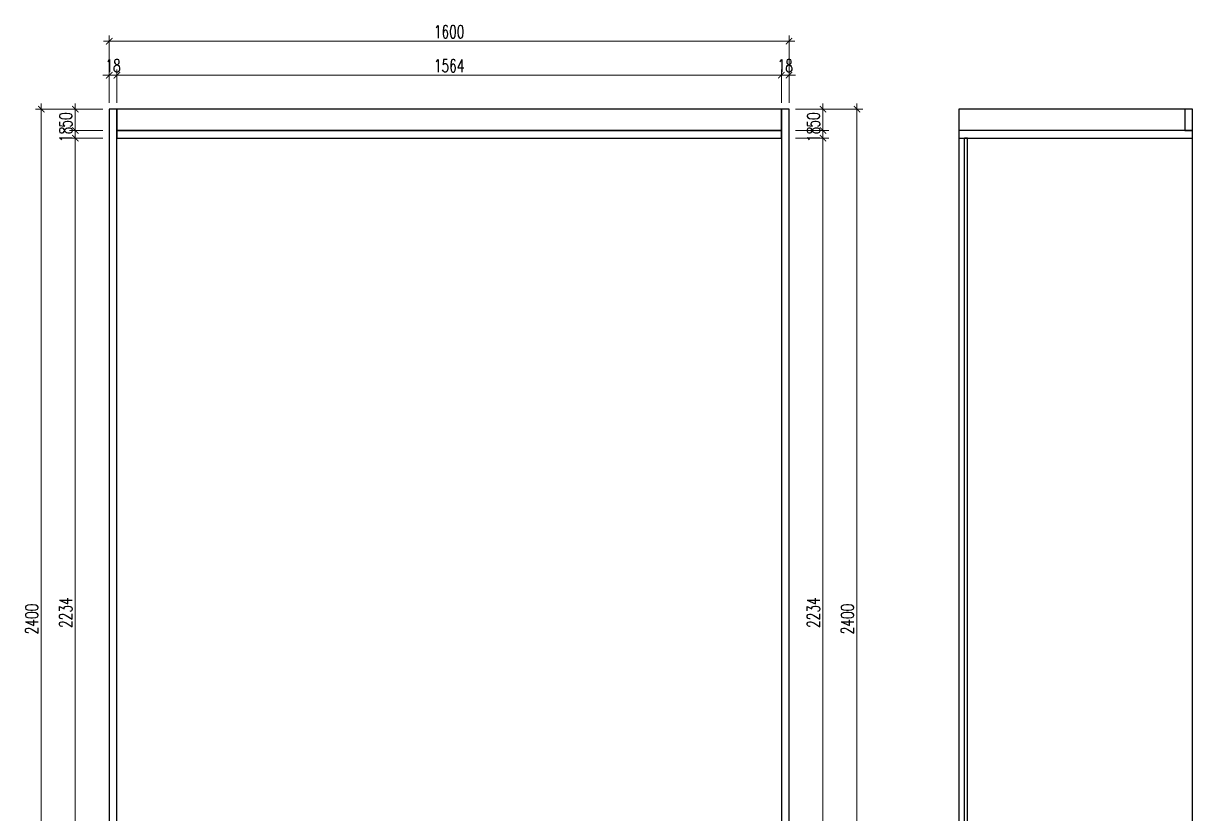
# Model space of a CAD drawing. Header units: millimetres. Extents: x 0 to 4518, y -1038 to 4047.
# Drawn here: x 1538 to 4291, y 2187 to 4047 of the extents above; entities that cross this region are included whole.
import ezdxf

# ---------------------------------------------------------------- set-up
doc = ezdxf.new("R2010")
doc.units = ezdxf.units.MM
doc.linetypes.add('HIDDEN', pattern=[0.375, 0.25, -0.125])
for name, color, linetype in [('0-标注', 7, 'Continuous'), ('五金虚线', 8, 'Continuous'), ('柜体结构', 7, 'Continuous')]:
    doc.layers.add(name, color=color, linetype=linetype)
doc.styles.add('DIMTEXT', font='simplex.shx', dxfattribs={"width": 0.7, "bigfont": 'gbcbig.shx'})
doc.dimstyles.new('雷神标注2', dxfattribs={"dimscale": 15, "dimtxt": 2, "dimasz": 1, "dimexe": 0.9, "dimexo": 1, "dimgap": 0.5, "dimtad": 1, "dimdec": 0, "dimzin": 13, "dimdsep": 46, "dimtxsty": 'DIMTEXT', "dimblk1": 'ARCHTICK', "dimblk2": 'ARCHTICK', "dimsah": 1, "dimcen": 2, "dimdle": 0.9, "dimclrd": 1, "dimclre": 1, "dimclrt": 1, "dimadec": 1, "dimazin": 0, "dimtfac": 1, "dimtdec": 0, "dimtix": 1, "dimtmove": 1, "dimatfit": 3, "dimfxl": 5, "dimfxlon": 1, "dimtolj": 1, "dimtzin": 13, "dimlwd": 5, "dimlwe": 5, "dimarcsym": 0})

# ---------------------------------------------------------------- blocks, each defined once
blk = doc.blocks.new('_ARCHTICK')
at = {"color": 0, "linetype": 'ByBlock', "const_width": 0.15}
blk.add_lwpolyline([(-0.5, -0.5), (0.5, 0.5)], dxfattribs=at)
blk = doc.blocks.new('*D19')
at = {"layer": '0-标注', "color": 1, "lineweight": 5, "transparency": 16777216}
for p, q in [((1725.6, 3776.9), (1647.1, 3776.9)), ((1660.6, 1529.4), (1660.6, 3790.4)), ((1725.6, 1542.9), (1647.1, 1542.9))]:
    blk.add_line(p, q, dxfattribs=at)
at = {"layer": 'Defpoints', "color": 0, "transparency": 16777216}
for p in [(1660.6, 3776.9), (1740.6, 3776.9), (1740.6, 1542.9)]:
    blk.add_point(p, dxfattribs=at)
at = {"layer": '0-标注', "color": 1, "lineweight": 5, "transparency": 16777216, "xscale": 15, "yscale": 15, "zscale": 15}
for p, rotation in [((1660.6, 3776.9), 90), ((1660.6, 1542.9), 270)]:
    blk.add_blockref('_ARCHTICK', p, dxfattribs=dict(at, rotation=rotation))
at = {"layer": '0-标注', "color": 1, "transparency": 16777216, "insert": (1638.1, 2659.9), "char_height": 30, "attachment_point": 5, "rotation": 90, "style": 'DIMTEXT'}
blk.add_mtext('\\A1;2234', dxfattribs=at)
blk = doc.blocks.new('*D20')
at = {"layer": '0-标注', "color": 1, "lineweight": 5, "transparency": 16777216}
for p, q in [((1660.6, 3794.9), (1660.6, 3809.9)), ((1725.6, 3794.9), (1647.1, 3794.9)), ((1725.6, 3776.9), (1647.1, 3776.9)), ((1660.6, 3776.9), (1660.6, 3794.9)), ((1660.6, 3776.9), (1660.6, 3761.9))]:
    blk.add_line(p, q, dxfattribs=at)
at = {"layer": 'Defpoints', "color": 0, "transparency": 16777216}
for p in [(1660.6, 3794.9), (1740.6, 3794.9), (1740.6, 3776.9)]:
    blk.add_point(p, dxfattribs=at)
at = {"layer": '0-标注', "color": 1, "lineweight": 5, "transparency": 16777216, "xscale": 15, "yscale": 15, "zscale": 15}
for p, rotation in [((1660.6, 3794.9), 270), ((1660.6, 3776.9), 90)]:
    blk.add_blockref('_ARCHTICK', p, dxfattribs=dict(at, rotation=rotation))
at = {"layer": '0-标注', "color": 1, "transparency": 16777216, "insert": (1638.1, 3785.9), "char_height": 30, "attachment_point": 5, "rotation": 90, "style": 'DIMTEXT'}
blk.add_mtext('\\A1;18', dxfattribs=at)
blk = doc.blocks.new('*D21')
at = {"layer": '0-标注', "color": 1, "lineweight": 5, "transparency": 16777216}
for p, q in [((1660.6, 3781.4), (1660.6, 3858.4)), ((1725.6, 3844.9), (1647.1, 3844.9)), ((1725.6, 3794.9), (1647.1, 3794.9))]:
    blk.add_line(p, q, dxfattribs=at)
at = {"layer": 'Defpoints', "color": 0, "transparency": 16777216}
for p in [(1660.6, 3844.9), (1740.6, 3844.9), (1740.6, 3794.9)]:
    blk.add_point(p, dxfattribs=at)
at = {"layer": '0-标注', "color": 1, "lineweight": 5, "transparency": 16777216, "xscale": 15, "yscale": 15, "zscale": 15}
for p, rotation in [((1660.6, 3844.9), 90), ((1660.6, 3794.9), 270)]:
    blk.add_blockref('_ARCHTICK', p, dxfattribs=dict(at, rotation=rotation))
at = {"layer": '0-标注', "color": 1, "transparency": 16777216, "insert": (1638.1, 3819.9), "char_height": 30, "attachment_point": 5, "rotation": 90, "style": 'DIMTEXT'}
blk.add_mtext('\\A1;50', dxfattribs=at)
blk = doc.blocks.new('*D22')
at = {"layer": '0-标注', "color": 1, "lineweight": 5, "transparency": 16777216}
for p, q in [((1580.6, 1431.4), (1580.6, 3858.4)), ((1655.6, 3844.9), (1567.1, 3844.9)), ((1655.6, 1444.9), (1567.1, 1444.9))]:
    blk.add_line(p, q, dxfattribs=at)
at = {"layer": 'Defpoints', "color": 0, "transparency": 16777216}
for p in [(1580.6, 3844.9), (1740.6, 3844.9), (1740.6, 1444.9)]:
    blk.add_point(p, dxfattribs=at)
at = {"layer": '0-标注', "color": 1, "lineweight": 5, "transparency": 16777216, "xscale": 15, "yscale": 15, "zscale": 15}
for p, rotation in [((1580.6, 3844.9), 90), ((1580.6, 1444.9), 270)]:
    blk.add_blockref('_ARCHTICK', p, dxfattribs=dict(at, rotation=rotation))
at = {"layer": '0-标注', "color": 1, "transparency": 16777216, "insert": (1558.1, 2644.9), "char_height": 30, "attachment_point": 5, "rotation": 90, "style": 'DIMTEXT'}
blk.add_mtext('\\A1;2400', dxfattribs=at)
blk = doc.blocks.new('*D23')
at = {"layer": '0-标注', "color": 1, "lineweight": 5, "transparency": 16777216}
for p, q in [((1740.6, 3859.9), (1740.6, 3938.4)), ((1758.6, 3859.9), (1758.6, 3938.4)), ((1740.6, 3924.9), (1725.6, 3924.9)), ((1740.6, 3924.9), (1758.6, 3924.9)), ((1758.6, 3924.9), (1773.6, 3924.9))]:
    blk.add_line(p, q, dxfattribs=at)
at = {"layer": 'Defpoints', "color": 0, "transparency": 16777216}
for p in [(1758.6, 3924.9), (1740.6, 3844.9), (1758.6, 3844.9)]:
    blk.add_point(p, dxfattribs=at)
at = {"layer": '0-标注', "color": 1, "lineweight": 5, "transparency": 16777216, "xscale": 15, "yscale": 15, "zscale": 15}
blk.add_blockref('_ARCHTICK', (1740.6, 3924.9), dxfattribs=at)
at = {"layer": '0-标注', "color": 1, "lineweight": 5, "transparency": 16777216, "xscale": 15, "yscale": 15, "zscale": 15, "rotation": 180}
blk.add_blockref('_ARCHTICK', (1758.6, 3924.9), dxfattribs=at)
at = {"layer": '0-标注', "color": 1, "transparency": 16777216, "insert": (1749.6, 3947.4), "char_height": 30, "attachment_point": 5, "style": 'DIMTEXT'}
blk.add_mtext('\\A1;18', dxfattribs=at)
blk = doc.blocks.new('*D24')
at = {"layer": '0-标注', "color": 1, "lineweight": 5, "transparency": 16777216}
for p, q in [((1758.6, 3859.9), (1758.6, 3938.4)), ((3322.6, 3859.9), (3322.6, 3938.4)), ((1745.1, 3924.9), (3336.1, 3924.9))]:
    blk.add_line(p, q, dxfattribs=at)
at = {"layer": 'Defpoints', "color": 0, "transparency": 16777216}
for p in [(3322.6, 3924.9), (1758.6, 3844.9), (3322.6, 3844.9)]:
    blk.add_point(p, dxfattribs=at)
at = {"layer": '0-标注', "color": 1, "lineweight": 5, "transparency": 16777216, "xscale": 15, "yscale": 15, "zscale": 15, "rotation": 180}
blk.add_blockref('_ARCHTICK', (1758.6, 3924.9), dxfattribs=at)
at = {"layer": '0-标注', "color": 1, "lineweight": 5, "transparency": 16777216, "xscale": 15, "yscale": 15, "zscale": 15}
blk.add_blockref('_ARCHTICK', (3322.6, 3924.9), dxfattribs=at)
at = {"layer": '0-标注', "color": 1, "transparency": 16777216, "insert": (2540.6, 3947.4), "char_height": 30, "attachment_point": 5, "style": 'DIMTEXT'}
blk.add_mtext('\\A1;1564', dxfattribs=at)
blk = doc.blocks.new('*D25')
at = {"layer": '0-标注', "color": 1, "lineweight": 5, "transparency": 16777216}
for p, q in [((3322.6, 3859.9), (3322.6, 3938.4)), ((3340.6, 3859.9), (3340.6, 3938.4)), ((3322.6, 3924.9), (3307.6, 3924.9)), ((3322.6, 3924.9), (3340.6, 3924.9)), ((3340.6, 3924.9), (3355.6, 3924.9))]:
    blk.add_line(p, q, dxfattribs=at)
at = {"layer": 'Defpoints', "color": 0, "transparency": 16777216}
for p in [(3340.6, 3924.9), (3322.6, 3844.9), (3340.6, 3844.9)]:
    blk.add_point(p, dxfattribs=at)
at = {"layer": '0-标注', "color": 1, "lineweight": 5, "transparency": 16777216, "xscale": 15, "yscale": 15, "zscale": 15}
blk.add_blockref('_ARCHTICK', (3322.6, 3924.9), dxfattribs=at)
at = {"layer": '0-标注', "color": 1, "lineweight": 5, "transparency": 16777216, "xscale": 15, "yscale": 15, "zscale": 15, "rotation": 180}
blk.add_blockref('_ARCHTICK', (3340.6, 3924.9), dxfattribs=at)
at = {"layer": '0-标注', "color": 1, "transparency": 16777216, "insert": (3331.6, 3947.4), "char_height": 30, "attachment_point": 5, "style": 'DIMTEXT'}
blk.add_mtext('\\A1;18', dxfattribs=at)
blk = doc.blocks.new('*D26')
at = {"layer": '0-标注', "color": 1, "lineweight": 5, "transparency": 16777216}
for p, q in [((1740.6, 3929.9), (1740.6, 4018.4)), ((3340.6, 3929.9), (3340.6, 4018.4)), ((1727.1, 4004.9), (3354.1, 4004.9))]:
    blk.add_line(p, q, dxfattribs=at)
at = {"layer": 'Defpoints', "color": 0, "transparency": 16777216}
for p in [(3340.6, 4004.9), (1740.6, 3844.9), (3340.6, 3844.9)]:
    blk.add_point(p, dxfattribs=at)
at = {"layer": '0-标注', "color": 1, "lineweight": 5, "transparency": 16777216, "xscale": 15, "yscale": 15, "zscale": 15, "rotation": 180}
blk.add_blockref('_ARCHTICK', (1740.6, 4004.9), dxfattribs=at)
at = {"layer": '0-标注', "color": 1, "lineweight": 5, "transparency": 16777216, "xscale": 15, "yscale": 15, "zscale": 15}
blk.add_blockref('_ARCHTICK', (3340.6, 4004.9), dxfattribs=at)
at = {"layer": '0-标注', "color": 1, "transparency": 16777216, "insert": (2540.6, 4027.4), "char_height": 30, "attachment_point": 5, "style": 'DIMTEXT'}
blk.add_mtext('\\A1;1600', dxfattribs=at)
blk = doc.blocks.new('*D29')
at = {"layer": '0-标注', "color": 1, "lineweight": 5, "transparency": 16777216}
for p, q in [((3355.6, 3776.9), (3434.1, 3776.9)), ((3420.6, 1529.4), (3420.6, 3790.4)), ((3355.6, 1542.9), (3434.1, 1542.9))]:
    blk.add_line(p, q, dxfattribs=at)
at = {"layer": 'Defpoints', "color": 0, "transparency": 16777216}
for p in [(3340.6, 3776.9), (3420.6, 3776.9), (3340.6, 1542.9)]:
    blk.add_point(p, dxfattribs=at)
at = {"layer": '0-标注', "color": 1, "lineweight": 5, "transparency": 16777216, "xscale": 15, "yscale": 15, "zscale": 15}
for p, rotation in [((3420.6, 3776.9), 90), ((3420.6, 1542.9), 270)]:
    blk.add_blockref('_ARCHTICK', p, dxfattribs=dict(at, rotation=rotation))
at = {"layer": '0-标注', "color": 1, "transparency": 16777216, "insert": (3398.1, 2659.9), "char_height": 30, "attachment_point": 5, "rotation": 90, "style": 'DIMTEXT'}
blk.add_mtext('\\A1;2234', dxfattribs=at)
blk = doc.blocks.new('*D30')
at = {"layer": '0-标注', "color": 1, "lineweight": 5, "transparency": 16777216}
for p, q in [((3420.6, 3794.9), (3420.6, 3809.9)), ((3355.6, 3794.9), (3434.1, 3794.9)), ((3355.6, 3776.9), (3434.1, 3776.9)), ((3420.6, 3776.9), (3420.6, 3794.9)), ((3420.6, 3776.9), (3420.6, 3761.9))]:
    blk.add_line(p, q, dxfattribs=at)
at = {"layer": 'Defpoints', "color": 0, "transparency": 16777216}
for p in [(3340.6, 3794.9), (3340.6, 3776.9), (3420.6, 3794.9)]:
    blk.add_point(p, dxfattribs=at)
at = {"layer": '0-标注', "color": 1, "lineweight": 5, "transparency": 16777216, "xscale": 15, "yscale": 15, "zscale": 15}
for p, rotation in [((3420.6, 3794.9), 270), ((3420.6, 3776.9), 90)]:
    blk.add_blockref('_ARCHTICK', p, dxfattribs=dict(at, rotation=rotation))
at = {"layer": '0-标注', "color": 1, "transparency": 16777216, "insert": (3398.1, 3785.9), "char_height": 30, "attachment_point": 5, "rotation": 90, "style": 'DIMTEXT'}
blk.add_mtext('\\A1;18', dxfattribs=at)
blk = doc.blocks.new('*D31')
at = {"layer": '0-标注', "color": 1, "lineweight": 5, "transparency": 16777216}
for p, q in [((3420.6, 3781.4), (3420.6, 3858.4)), ((3355.6, 3844.9), (3434.1, 3844.9)), ((3355.6, 3794.9), (3434.1, 3794.9))]:
    blk.add_line(p, q, dxfattribs=at)
at = {"layer": 'Defpoints', "color": 0, "transparency": 16777216}
for p in [(3340.6, 3844.9), (3420.6, 3844.9), (3340.6, 3794.9)]:
    blk.add_point(p, dxfattribs=at)
at = {"layer": '0-标注', "color": 1, "lineweight": 5, "transparency": 16777216, "xscale": 15, "yscale": 15, "zscale": 15}
for p, rotation in [((3420.6, 3844.9), 90), ((3420.6, 3794.9), 270)]:
    blk.add_blockref('_ARCHTICK', p, dxfattribs=dict(at, rotation=rotation))
at = {"layer": '0-标注', "color": 1, "transparency": 16777216, "insert": (3398.1, 3819.9), "char_height": 30, "attachment_point": 5, "rotation": 90, "style": 'DIMTEXT'}
blk.add_mtext('\\A1;50', dxfattribs=at)
blk = doc.blocks.new('*D32')
at = {"layer": '0-标注', "color": 1, "lineweight": 5, "transparency": 16777216}
for p, q in [((3500.6, 1431.4), (3500.6, 3858.4)), ((3425.6, 3844.9), (3514.1, 3844.9)), ((3425.6, 1444.9), (3514.1, 1444.9))]:
    blk.add_line(p, q, dxfattribs=at)
at = {"layer": 'Defpoints', "color": 0, "transparency": 16777216}
for p in [(3340.6, 3844.9), (3500.6, 3844.9), (3340.6, 1444.9)]:
    blk.add_point(p, dxfattribs=at)
at = {"layer": '0-标注', "color": 1, "lineweight": 5, "transparency": 16777216, "xscale": 15, "yscale": 15, "zscale": 15}
for p, rotation in [((3500.6, 3844.9), 90), ((3500.6, 1444.9), 270)]:
    blk.add_blockref('_ARCHTICK', p, dxfattribs=dict(at, rotation=rotation))
at = {"layer": '0-标注', "color": 1, "transparency": 16777216, "insert": (3478.1, 2644.9), "char_height": 30, "attachment_point": 5, "rotation": 90, "style": 'DIMTEXT'}
blk.add_mtext('\\A1;2400', dxfattribs=at)

msp = doc.modelspace()

# ---------------------------------------------------------------- linework, layer by layer
at = {"layer": '五金虚线', "linetype": 'HIDDEN', "ltscale": 5}
for points in [[(4272.6, 3794.9), (4290.6, 3794.9), (4290.6, 3844.9), (4272.6, 3844.9)], [(3740.6, 3776.9), (4290.6, 3776.9), (4290.6, 3794.9), (3740.6, 3794.9)], [(3752.6, 1542.9), (3760.6, 1542.9), (3760.6, 3776.9), (3752.6, 3776.9)]]:
    msp.add_lwpolyline(points, close=True, dxfattribs=at)
at = {"layer": '柜体结构'}
for points in [[(1740.6, 1444.9), (1758.6, 1444.9), (1758.6, 3844.9), (1740.6, 3844.9)], [(1758.6, 3794.9), (3322.6, 3794.9), (3322.6, 3844.9), (1758.6, 3844.9)], [(3322.6, 1444.9), (3340.6, 1444.9), (3340.6, 3844.9), (3322.6, 3844.9)], [(3740.6, 1444.9), (4290.6, 1444.9), (4290.6, 3844.9), (3740.6, 3844.9)], [(1758.6, 3776.9), (3322.6, 3776.9), (3322.6, 3794.9), (1758.6, 3794.9)]]:
    msp.add_lwpolyline(points, close=True, dxfattribs=at)

# ---------------------------------------------------------------- dimensions: what is measured, and where the dimension line sits
at = {"layer": '0-标注'}
for p1, p2, distance, picture, middle in [((1740.6, 3844.9), (3340.6, 3844.9), 160, '*D26', (2540.6, 4027.4)), ((1740.6, 3844.9), (1758.6, 3844.9), 80, '*D23', (1749.6, 3947.4)), ((1758.6, 3844.9), (3322.6, 3844.9), 80, '*D24', (2540.6, 3947.4)), ((3322.6, 3844.9), (3340.6, 3844.9), 80, '*D25', (3331.6, 3947.4)), ((1740.6, 1444.9), (1740.6, 3844.9), 160, '*D22', (1558.1, 2644.9)), ((1740.6, 3794.9), (1740.6, 3844.9), 80, '*D21', (1638.1, 3819.9)), ((3340.6, 3794.9), (3340.6, 3844.9), -80, '*D31', (3398.1, 3819.9)), ((3340.6, 1444.9), (3340.6, 3844.9), -160, '*D32', (3478.1, 2644.9)), ((1740.6, 3776.9), (1740.6, 3794.9), 80, '*D20', (1638.1, 3785.9)), ((3340.6, 3776.9), (3340.6, 3794.9), -80, '*D30', (3398.1, 3785.9)), ((1740.6, 1542.9), (1740.6, 3776.9), 80, '*D19', (1638.1, 2659.9)), ((3340.6, 1542.9), (3340.6, 3776.9), -80, '*D29', (3398.1, 2659.9))]:
    dim = msp.add_aligned_dim(p1=p1, p2=p2, distance=distance, dimstyle='雷神标注2', dxfattribs=at)
    dim.commit()
    dim.dimension.update_dxf_attribs({"geometry": picture, "text_midpoint": middle})

doc.saveas('drawing.dxf')
